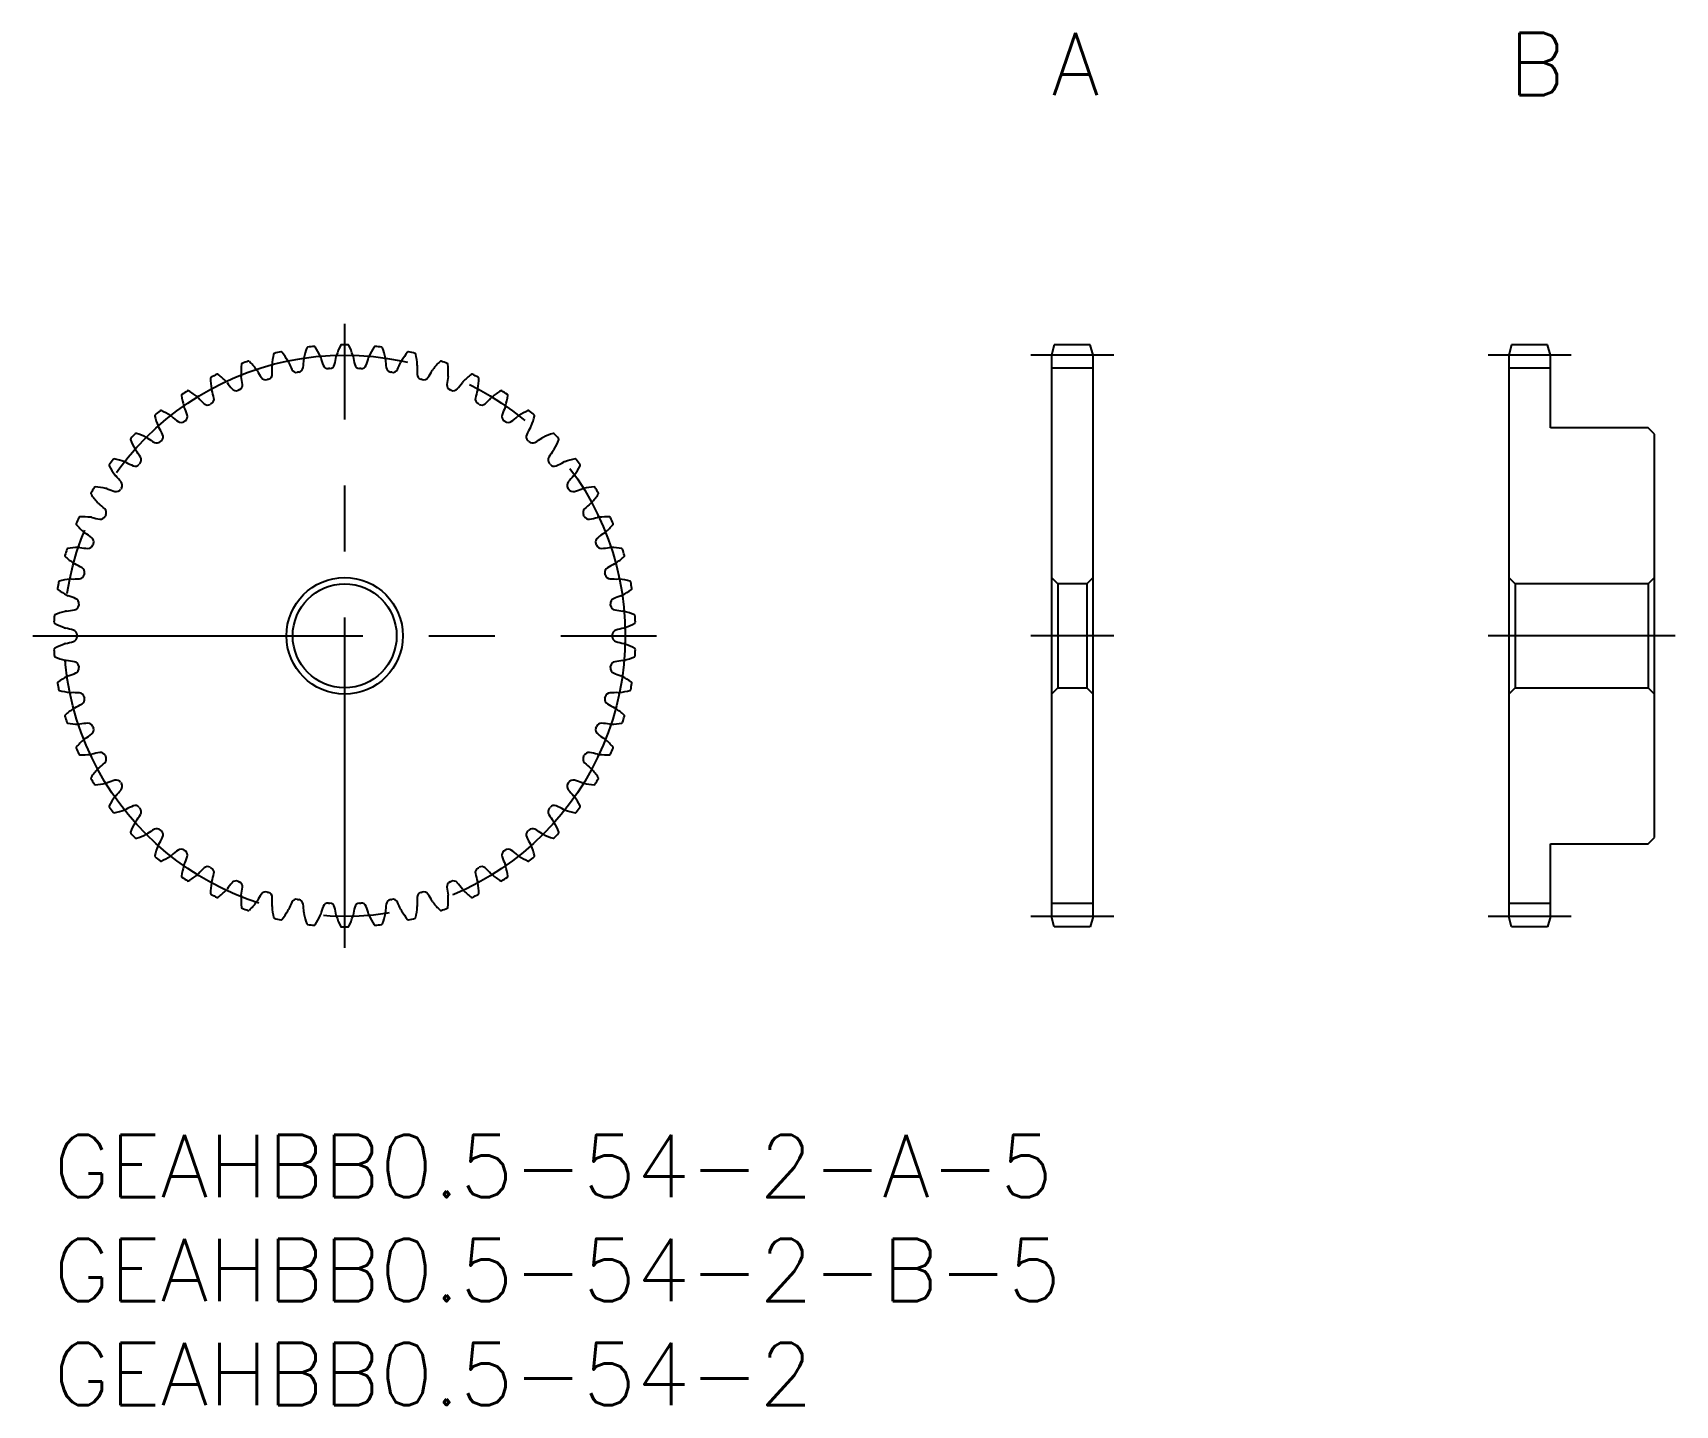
# Model space of a CAD drawing. Extents: x -1 to 78, y -13 to 53.
import ezdxf

# ---------------------------------------------------------------- set-up
doc = ezdxf.new("R2010")
doc.units = 0
doc.header["$LTSCALE"] = 0.5
doc.linetypes.add('CENTER', pattern=[50.8, 31.75, -6.35, 6.35, -6.35])
for name, color, linetype in [('MSM_CENTER', 1, 'CENTER'), ('MSM_CONTINUOUS', 7, 'CONTINUOUS'), ('MSM_PART_NUMBER', 7, 'CONTINUOUS')]:
    doc.layers.add(name, color=color, linetype=linetype)
doc.styles.get("Standard").update_dxf_attribs({"font": 'txt.shx', "height": 3, "bigfont": 'bigfont.shx'})

# ---------------------------------------------------------------- blocks, each defined once
blk = doc.blocks.new('*U2')
at = {"layer": 'MSM_PART_NUMBER'}
blk.add_text('GEAHBB0.5-54-2-A-5', height=3, dxfattribs=at).set_placement((0, -3))
blk = doc.blocks.new('*U3')
at = {"layer": 'MSM_PART_NUMBER'}
blk.add_text('GEAHBB0.5-54-2-B-5', height=3, dxfattribs=at).set_placement((0, -8))
blk = doc.blocks.new('*U4')
at = {"layer": 'MSM_PART_NUMBER'}
blk.add_text('GEAHBB0.5-54-2', height=3, dxfattribs=at).set_placement((0, -13))
blk = doc.blocks.new('*U5')
at = {"layer": 'MSM_PART_NUMBER'}
blk.add_text('A', height=3, dxfattribs=at).set_placement((48, 50))
blk = doc.blocks.new('*U6')
at = {"layer": 'MSM_PART_NUMBER'}
blk.add_text('B', height=3, dxfattribs=at).set_placement((70, 50))

msp = doc.modelspace()

# ---------------------------------------------------------------- linework, layer by layer
at = {"layer": 'MSM_CENTER'}
for p, q in [((14, 9), (14, 39)), ((51, 37.5), (47, 37.5)), ((73, 37.5), (69, 37.5)), ((-1, 24), (29, 24)), ((51, 24), (47, 24)), ((78, 24), (69, 24)), ((51, 10.5), (47, 10.5)), ((73, 10.5), (69, 10.5))]:
    msp.add_line(p, q, dxfattribs=at)
msp.add_circle((14, 24), 13.5, dxfattribs=at)
at = {"layer": 'MSM_CONTINUOUS'}
for p, q in [((48.134, 38), (48, 37.5)), ((49.866, 38), (48.134, 38)), ((50, 37.5), (49.866, 38)), ((70.134, 38), (70, 37.5)), ((71.866, 38), (70.134, 38)), ((72, 37.5), (71.866, 38)), ((48, 37.5), (48, 10.5)), ((50, 10.5), (50, 37.5)), ((70, 37.5), (70, 10.5)), ((72, 34), (72, 37.5)), ((50, 36.875), (48, 36.875)), ((72, 36.875), (70, 36.875)), ((76.7, 34), (72, 34)), ((77, 33.7), (76.7, 34)), ((77, 14.3), (77, 33.7)), ((48, 26.8), (48.3, 26.5)), ((48.3, 26.5), (48.3, 21.5)), ((49.7, 26.5), (48.3, 26.5)), ((49.7, 26.5), (50, 26.8)), ((49.7, 26.5), (49.7, 21.5)), ((70, 26.8), (70.3, 26.5)), ((70.3, 26.5), (70.3, 21.5)), ((76.7, 26.5), (70.3, 26.5)), ((76.7, 26.5), (77, 26.8)), ((76.7, 26.5), (76.7, 21.5)), ((48.3, 21.5), (48, 21.2)), ((48.3, 21.5), (49.7, 21.5)), ((50, 21.2), (49.7, 21.5)), ((70.3, 21.5), (70, 21.2)), ((70.3, 21.5), (76.7, 21.5)), ((77, 21.2), (76.7, 21.5)), ((76.7, 14), (77, 14.3)), ((72, 10.5), (72, 14)), ((72, 14), (76.7, 14)), ((50, 11.125), (48, 11.125)), ((72, 11.125), (70, 11.125)), ((48.134, 10), (48, 10.5)), ((50, 10.5), (49.866, 10)), ((70.134, 10), (70, 10.5)), ((72, 10.5), (71.866, 10)), ((49.866, 10), (48.134, 10)), ((71.866, 10), (70.134, 10))]:
    msp.add_line(p, q, dxfattribs=at)
for radius in [2.8, 2.5]:
    msp.add_circle((14, 24), radius, dxfattribs=at)
for centre, radius, start, end in [((14, 24), 14, 96.0138, 97.31953), ((12.538, 37.873), 0.05, 31.51909, 96.0138), ((17.879, 36.079), 4.5, 155.14758, 161.66667), ((13.841, 37.949), 0.05, 90.65287, 155.14758), ((14, 24), 14, 89.34713, 90.65287), ((14.159, 37.949), 0.05, 24.85242, 89.34713), ((10.121, 36.079), 4.5, 18.33333, 24.85242), ((15.462, 37.873), 0.05, 83.9862, 148.4809), ((14, 24), 14, 82.68047, 83.9862), ((14, 24), 14, 109.34713, 110.65287), ((9.378, 37.162), 0.05, 44.85242, 109.34713), ((6.224, 34.024), 4.5, 38.33333, 44.85242), ((14.989, 36.648), 4.5, 168.48091, 175), ((10.628, 37.536), 0.05, 103.9862, 168.48091), ((14, 24), 14, 102.68047, 103.9862), ((10.938, 37.61), 0.05, 38.18575, 102.68047), ((7.44, 34.859), 4.5, 31.66667, 38.18575), ((10.918, 37.004), 0.414, 22.09692, 31.66667), ((15.15, 38.723), 4.154, 202.10427, 207.50641), ((7.884, 37.441), 4.154, 352.49359, 357.89573), ((12.449, 37.274), 0.414, 168.33332, 177.90308), ((16.45, 36.447), 4.5, 161.81425, 168.33333), ((12.223, 37.836), 0.05, 97.31953, 161.81425), ((8.745, 35.547), 4.5, 25, 31.51909), ((12.449, 37.274), 0.414, 15.43026, 25), ((16.851, 38.49), 4.154, 195.4376, 200.83975), ((9.486, 38.061), 4.154, 345.82692, 351.22906), ((14, 37.364), 0.414, 161.66666, 171.23641), ((14, 37.364), 0.414, 8.76359, 18.33333), ((18.514, 38.061), 4.154, 188.77094, 194.17308), ((11.149, 38.49), 4.154, 339.16025, 344.5624), ((15.551, 37.274), 0.414, 154.99998, 164.56974), ((19.255, 35.547), 4.5, 148.48091, 155), ((15.777, 37.836), 0.05, 18.18575, 82.68041), ((11.55, 36.447), 4.5, 11.66667, 18.18575), ((15.551, 37.274), 0.414, 2.09692, 11.66668), ((20.116, 37.441), 4.154, 182.10427, 187.50641), ((12.85, 38.723), 4.154, 332.49359, 337.89573), ((17.082, 37.004), 0.414, 148.33332, 157.90308), ((20.56, 34.859), 4.5, 141.81424, 148.33333), ((17.062, 37.61), 0.05, 77.31953, 141.81423), ((14, 24), 14, 76.0138, 77.31953), ((17.372, 37.536), 0.05, 11.51909, 76.01374), ((13.011, 36.648), 4.5, 5, 11.51909), ((21.776, 34.024), 4.5, 135.14758, 141.66667), ((18.622, 37.162), 0.05, 70.65287, 135.14756), ((14, 24), 14, 69.34713, 70.65287), ((7.598, 36.394), 0.05, 117.31953, 181.81425), ((12.045, 36.535), 4.5, 181.81425, 188.33333), ((14, 24), 14, 116.0138, 117.31953), ((7.882, 36.537), 0.05, 51.51909, 116.0138), ((5.113, 33.053), 4.5, 45, 51.51909), ((13.514, 36.677), 4.5, 175.14758, 181.66667), ((9.429, 36.558), 0.414, 181.66666, 191.23641), ((4.949, 35.669), 4.154, 5.82692, 11.22906), ((9.08, 37.053), 0.05, 110.65287, 175.14758), ((9.429, 36.558), 0.414, 28.76359, 38.33333), ((13.433, 38.757), 4.154, 208.77094, 214.17308), ((10.203, 36.564), 0.25, 214.17308, 286.8157), ((14, 24), 12.875, 106.51763, 106.8157), ((10.268, 36.583), 0.25, 286.51764, 359.16025), ((10.918, 37.004), 0.414, 174.99999, 184.56974), ((6.365, 36.641), 4.154, 359.16025, 4.5624), ((11.687, 36.92), 0.25, 207.50641, 280.14904), ((14, 24), 12.875, 99.85096, 100.14904), ((11.754, 36.931), 0.25, 279.85097, 352.49359), ((13.203, 37.101), 0.25, 200.83975, 273.48237), ((14, 24), 12.875, 93.1843, 93.48237), ((13.271, 37.105), 0.25, 273.1843, 345.82692), ((14.729, 37.105), 0.25, 194.17308, 266.8157), ((14, 24), 12.875, 86.51763, 86.8157), ((14.797, 37.101), 0.25, 266.51763, 339.16025), ((16.246, 36.931), 0.25, 187.50641, 260.14898), ((14, 24), 12.875, 79.85096, 80.14904), ((16.313, 36.92), 0.25, 259.85096, 332.49359), ((21.635, 36.641), 4.154, 175.4376, 180.83975), ((17.732, 36.583), 0.25, 180.83975, 253.48237), ((17.082, 37.004), 0.414, 355.43026, 5.00001), ((14, 24), 12.875, 73.1843, 73.48237), ((17.797, 36.564), 0.25, 253.1843, 325.82692), ((14.567, 38.757), 4.154, 325.82692, 331.22906), ((18.571, 36.558), 0.414, 141.66665, 151.23641), ((23.051, 35.669), 4.154, 168.77094, 174.17308), ((18.92, 37.053), 0.05, 4.85242, 69.34707), ((14.486, 36.677), 4.5, 358.33333, 4.85242), ((18.571, 36.558), 0.414, 348.76359, 358.33334), ((22.887, 33.053), 4.5, 128.48091, 135), ((20.118, 36.537), 0.05, 63.9862, 128.4809), ((14, 24), 14, 62.68047, 63.9862), ((15.955, 36.535), 4.5, 351.66667, 358.18575), ((20.402, 36.394), 0.05, 358.18575, 62.68041), ((6.202, 35.567), 0.05, 123.9862, 188.48091), ((10.603, 36.223), 4.5, 188.48091, 195), ((14, 24), 14, 122.68047, 123.9862), ((6.468, 35.742), 0.05, 58.18575, 122.68047), ((4.122, 31.96), 4.5, 51.66667, 58.18575), ((8.002, 35.943), 0.414, 188.33332, 197.90308), ((3.656, 34.539), 4.154, 12.49359, 17.89573), ((8.002, 35.943), 0.414, 35.43026, 45), ((11.724, 38.591), 4.154, 215.4376, 220.83975), ((8.77, 36.038), 0.25, 220.83975, 293.48237), ((14, 24), 12.875, 113.1843, 113.48237), ((8.833, 36.065), 0.25, 293.1843, 5.82692), ((19.167, 36.065), 0.25, 174.17308, 246.81565), ((14, 24), 12.875, 66.51763, 66.81571), ((19.23, 36.038), 0.25, 246.51763, 319.16025), ((16.276, 38.591), 4.154, 319.16025, 324.5624), ((19.998, 35.943), 0.414, 134.99998, 144.56974), ((24.344, 34.539), 4.154, 162.10427, 167.50641), ((19.998, 35.943), 0.414, 342.09692, 351.66668), ((23.878, 31.96), 4.5, 121.81424, 128.33333), ((21.532, 35.742), 0.05, 57.31953, 121.81423), ((14, 24), 14, 56.0138, 57.31953), ((17.397, 36.223), 4.5, 345, 351.51909), ((21.798, 35.567), 0.05, 351.51909, 56.01374), ((14, 24), 14, 129.34713, 130.65287), ((5.155, 34.788), 0.05, 64.85242, 129.34712), ((3.264, 30.76), 4.5, 58.33333, 64.85242), ((6.656, 35.166), 0.414, 194.99999, 204.56974), ((2.502, 33.267), 4.154, 19.16025, 24.5624), ((6.656, 35.166), 0.414, 42.09692, 51.66667), ((10.045, 38.228), 4.154, 222.10427, 227.50641), ((7.408, 35.349), 0.25, 227.50641, 300.14904), ((14, 24), 12.875, 119.85096, 120.14904), ((7.467, 35.384), 0.25, 299.85097, 12.49359), ((20.533, 35.384), 0.25, 167.50641, 240.14898), ((14, 24), 12.875, 59.85096, 60.14904), ((20.592, 35.349), 0.25, 239.85096, 312.49359), ((17.955, 38.228), 4.154, 312.49359, 317.89573), ((21.344, 35.166), 0.414, 128.33332, 137.90308), ((25.498, 33.267), 4.154, 155.4376, 160.83975), ((21.344, 35.166), 0.414, 335.43026, 345.00001), ((24.736, 30.76), 4.5, 115.14758, 121.66667), ((22.845, 34.788), 0.05, 50.65287, 115.14757), ((14, 24), 14, 49.34713, 50.65287), ((4.912, 34.583), 0.05, 130.65287, 195.14758), ((9.207, 35.746), 4.5, 195.14758, 201.66667), ((5.41, 34.238), 0.414, 201.66666, 211.23641), ((1.504, 31.869), 4.154, 25.82692, 31.22906), ((5.41, 34.238), 0.414, 48.76359, 58.33333), ((8.42, 37.673), 4.154, 228.77094, 234.17308), ((6.135, 34.507), 0.25, 234.17308, 306.8157), ((14, 24), 12.875, 126.51763, 126.8157), ((6.19, 34.548), 0.25, 306.51764, 19.16025), ((21.81, 34.548), 0.25, 160.83975, 233.48232), ((14, 24), 12.875, 53.1843, 53.48237), ((21.865, 34.507), 0.25, 233.1843, 305.82692), ((19.58, 37.673), 4.154, 305.82692, 311.22906), ((22.59, 34.238), 0.414, 121.66665, 131.23641), ((26.496, 31.869), 4.154, 148.77094, 154.17308), ((22.59, 34.238), 0.414, 328.76359, 338.33334), ((18.793, 35.746), 4.5, 338.33333, 344.85242), ((23.088, 34.583), 0.05, 344.85242, 49.34707), ((3.745, 33.457), 0.05, 137.31953, 201.81425), ((7.876, 35.11), 4.5, 201.81425, 208.33333), ((14, 24), 14, 136.0138, 137.31953), ((3.963, 33.688), 0.05, 71.51909, 136.01379), ((2.552, 29.468), 4.5, 65, 71.51909), ((4.279, 33.171), 0.414, 55.43026, 65), ((6.87, 36.932), 4.154, 235.4376, 240.83975), ((4.968, 33.523), 0.25, 240.83975, 313.48237), ((14, 24), 12.875, 133.1843, 133.48237), ((5.018, 33.57), 0.25, 313.1843, 25.82692), ((22.982, 33.57), 0.25, 154.17308, 226.8157), ((14, 24), 12.875, 46.51763, 46.8157), ((23.032, 33.523), 0.25, 226.51763, 299.16025), ((21.13, 36.932), 4.154, 299.16025, 304.5624), ((23.721, 33.171), 0.414, 114.99999, 124.56974), ((25.448, 29.468), 4.5, 108.48091, 115), ((24.037, 33.688), 0.05, 43.9862, 108.4809), ((14, 24), 14, 42.68047, 43.9862), ((20.124, 35.11), 4.5, 331.66667, 338.18575), ((24.255, 33.457), 0.05, 338.18575, 42.68041), ((14, 24), 14, 142.68047, 143.9862), ((2.906, 32.457), 0.05, 78.18575, 142.68046), ((1.995, 28.102), 4.5, 71.66667, 78.18575), ((4.279, 33.171), 0.414, 208.33332, 217.90308), ((0.675, 30.366), 4.154, 32.49359, 37.89573), ((3.968, 32.463), 0.25, 319.85096, 32.49359), ((24.032, 32.463), 0.25, 147.50641, 220.14904), ((27.325, 30.366), 4.154, 142.10427, 147.50641), ((23.721, 33.171), 0.414, 322.09692, 331.66668), ((26.005, 28.102), 4.5, 101.81424, 108.33333), ((25.094, 32.457), 0.05, 37.31953, 101.81423), ((14, 24), 14, 36.0138, 37.31953), ((2.716, 32.202), 0.05, 143.9862, 208.48091), ((6.628, 34.324), 4.5, 208.48091, 215), ((3.28, 31.981), 0.414, 214.99999, 224.56974), ((0.026, 28.776), 4.154, 39.16025, 44.5624), ((3.28, 31.981), 0.414, 62.09692, 71.66667), ((5.417, 36.017), 4.154, 242.10427, 247.50641), ((3.924, 32.41), 0.25, 247.50641, 320.14904), ((14, 24), 12.875, 139.85096, 140.14904), ((14, 24), 12.875, 39.85096, 40.14904), ((24.076, 32.41), 0.25, 219.85096, 292.49359), ((22.583, 36.017), 4.154, 292.49359, 297.89573), ((24.72, 31.981), 0.414, 108.33332, 117.90308), ((27.974, 28.776), 4.154, 135.4376, 140.83975), ((24.72, 31.981), 0.414, 315.43026, 325.00001), ((21.372, 34.324), 4.5, 325, 331.51909), ((25.284, 32.202), 0.05, 331.51909, 36.01375), ((1.84, 30.837), 0.05, 150.65287, 215.14758), ((14, 24), 14, 149.34713, 150.65287), ((1.999, 31.112), 0.05, 84.85242, 149.34711), ((1.6, 26.68), 4.5, 78.33333, 84.85242), ((2.426, 30.682), 0.414, 68.76359, 78.33333), ((4.08, 34.94), 4.154, 248.77094, 254.17308), ((3.015, 31.184), 0.25, 254.17308, 326.8157), ((14, 24), 12.875, 146.51763, 146.8157), ((3.053, 31.241), 0.25, 326.51763, 39.16025), ((24.947, 31.241), 0.25, 140.83975, 213.48237), ((14, 24), 12.875, 33.1843, 33.48237), ((24.985, 31.184), 0.25, 213.1843, 285.82692), ((23.92, 34.94), 4.154, 285.82692, 291.22906), ((25.574, 30.682), 0.414, 101.66665, 111.23641), ((26.4, 26.68), 4.5, 95.14758, 101.66667), ((26.001, 31.112), 0.05, 30.65287, 95.14757), ((14, 24), 14, 29.34713, 30.65287), ((26.16, 30.837), 0.05, 324.85242, 29.34708), ((5.479, 33.399), 4.5, 215.14758, 221.66667), ((2.426, 30.682), 0.414, 221.66666, 231.23641), ((-0.434, 27.121), 4.154, 45.82692, 51.22906), ((2.286, 29.921), 0.25, 333.1843, 45.82692), ((25.714, 29.921), 0.25, 134.17308, 206.8157), ((28.434, 27.121), 4.154, 128.77094, 134.17308), ((25.574, 30.682), 0.414, 308.76359, 318.33334), ((22.521, 33.399), 4.5, 318.33333, 324.85242), ((1.129, 29.379), 0.05, 157.31953, 221.81425), ((14, 24), 14, 156.0138, 157.31953), ((4.445, 32.346), 4.5, 221.81425, 228.33333), ((1.255, 29.671), 0.05, 91.51909, 156.01378), ((1.373, 25.222), 4.5, 85, 91.51909), ((1.729, 29.293), 0.414, 75.43026, 85), ((2.877, 33.714), 4.154, 255.4376, 260.83975), ((2.256, 29.86), 0.25, 260.83975, 333.48237), ((14, 24), 12.875, 153.1843, 153.48237), ((14, 24), 12.875, 26.51763, 26.8157), ((25.744, 29.86), 0.25, 206.51763, 279.16025), ((25.123, 33.714), 4.154, 279.16025, 284.5624), ((26.271, 29.293), 0.414, 94.99998, 104.56974), ((26.627, 25.222), 4.5, 88.48091, 95), ((23.555, 32.346), 4.5, 311.66667, 318.18575), ((26.745, 29.671), 0.05, 23.9862, 88.4809), ((14, 24), 14, 22.68047, 23.9862), ((26.871, 29.379), 0.05, 318.18575, 22.68041), ((1.729, 29.293), 0.414, 228.33332, 237.90308), ((-0.699, 25.424), 4.154, 52.49359, 57.89573), ((1.678, 28.521), 0.25, 339.85096, 52.49359), ((26.322, 28.521), 0.25, 127.50641, 200.14904), ((28.699, 25.424), 4.154, 122.10427, 127.50641), ((26.271, 29.293), 0.414, 302.09692, 311.66668), ((0.591, 27.848), 0.05, 163.9862, 228.48091), ((14, 24), 14, 162.68047, 163.9862), ((3.541, 31.18), 4.5, 228.48091, 235), ((0.683, 28.153), 0.05, 98.18575, 162.68046), ((1.316, 23.748), 4.5, 91.66667, 98.18575), ((1.197, 27.833), 0.414, 82.09692, 91.66667), ((1.825, 32.357), 4.154, 262.10427, 267.50641), ((1.655, 28.457), 0.25, 267.50641, 340.14898), ((14, 24), 12.875, 159.85096, 160.14904), ((14, 24), 12.875, 19.85096, 20.14904), ((26.345, 28.457), 0.25, 199.85096, 272.49359), ((26.175, 32.357), 4.154, 272.49359, 277.89573), ((26.803, 27.833), 0.414, 88.33332, 97.90308), ((26.684, 23.748), 4.5, 81.81425, 88.33333), ((24.459, 31.18), 4.5, 305, 311.51909), ((27.317, 28.153), 0.05, 17.31953, 81.81424), ((14, 24), 14, 16.0138, 17.31953), ((27.409, 27.848), 0.05, 311.51909, 16.01375), ((1.197, 27.833), 0.414, 235, 244.56974), ((-0.765, 23.708), 4.154, 59.16025, 64.5624), ((1.221, 26.994), 0.25, 274.17308, 346.8157), ((1.237, 27.06), 0.25, 346.51763, 59.16025), ((14, 24), 12.875, 166.51763, 166.8157), ((26.763, 27.06), 0.25, 120.83975, 193.48237), ((14, 24), 12.875, 13.1843, 13.48237), ((26.779, 26.994), 0.25, 193.1843, 265.82692), ((28.765, 23.708), 4.154, 115.4376, 120.83975), ((26.803, 27.833), 0.414, 295.43026, 305.00001), ((0.235, 26.266), 0.05, 170.65287, 235.14758), ((14, 24), 14, 169.34713, 170.65287), ((2.778, 29.917), 4.5, 235.14758, 241.66667), ((0.29, 26.579), 0.05, 104.85242, 169.34711), ((1.431, 22.277), 4.5, 98.33333, 104.85242), ((0.839, 26.321), 0.414, 88.76359, 98.33333), ((0.937, 30.887), 4.154, 268.77094, 274.17308), ((27.063, 30.887), 4.154, 265.82692, 271.22906), ((27.161, 26.321), 0.414, 81.66665, 91.23641), ((26.569, 22.277), 4.5, 75.14758, 81.66667), ((25.222, 29.917), 4.5, 298.33333, 304.85242), ((27.71, 26.579), 0.05, 10.65287, 75.14757), ((14, 24), 14, 9.34713, 10.65287), ((27.765, 26.266), 0.05, 304.85242, 9.34708), ((0.839, 26.321), 0.414, 241.66667, 251.23641), ((-0.631, 21.996), 4.154, 65.82692, 71.22906), ((0.96, 25.49), 0.25, 280.83975, 353.48237), ((0.968, 25.558), 0.25, 353.1843, 65.82692), ((14, 24), 12.875, 173.1843, 173.48237), ((27.032, 25.558), 0.25, 114.17308, 186.8157), ((14, 24), 12.875, 6.51763, 6.8157), ((27.04, 25.49), 0.25, 186.51763, 259.16025), ((28.631, 21.996), 4.154, 108.77094, 114.17308), ((27.161, 26.321), 0.414, 288.76359, 298.33334), ((14, 24), 14, 176.0138, 177.31953), ((0.065, 24.652), 0.05, 177.31953, 241.81425), ((0.084, 24.97), 0.05, 111.51909, 176.01378), ((2.167, 28.575), 4.5, 241.81425, 248.33333), ((1.716, 20.83), 4.5, 105, 111.51909), ((0.658, 24.777), 0.414, 95.43026, 105), ((0.226, 29.324), 4.154, 275.4376, 280.83975), ((27.774, 29.324), 4.154, 259.16025, 264.5624), ((27.342, 24.777), 0.414, 74.99998, 84.56974), ((26.284, 20.83), 4.5, 68.48091, 75), ((25.833, 28.575), 4.5, 291.66667, 298.18575), ((27.916, 24.97), 0.05, 3.9862, 68.48091), ((27.935, 24.652), 0.05, 298.18575, 2.68041), ((14, 24), 14, 2.68047, 3.9862), ((0.658, 24.777), 0.414, 248.33333, 257.90308), ((-0.299, 20.311), 4.154, 72.49359, 77.89573), ((-0.299, 27.689), 4.154, 282.10427, 287.50641), ((0.875, 24.034), 0.25, 359.85096, 72.49359), ((0.875, 23.966), 0.25, 287.50641, 0.14904), ((14, 24), 12.875, 179.85096, 180.14904), ((27.125, 24.034), 0.25, 107.50641, 180.14904), ((14, 24), 12.875, 359.85096, 0.14904), ((27.125, 23.966), 0.25, 179.85096, 252.49359), ((28.299, 20.311), 4.154, 102.10427, 107.50641), ((28.299, 27.689), 4.154, 252.49359, 257.89573), ((27.342, 24.777), 0.414, 282.09692, 291.66667), ((0.065, 23.348), 0.05, 118.18575, 182.68044), ((14, 24), 14, 182.68047, 183.9862), ((0.084, 23.03), 0.05, 183.9862, 248.48091), ((2.167, 19.425), 4.5, 111.66667, 118.18575), ((1.716, 27.17), 4.5, 248.48091, 255), ((0.658, 23.223), 0.414, 102.09692, 111.66667), ((27.342, 23.223), 0.414, 68.33332, 77.90308), ((26.284, 27.17), 4.5, 285, 291.51909), ((25.833, 19.425), 4.5, 61.81425, 68.33333), ((27.916, 23.03), 0.05, 291.51909, 356.01375), ((27.935, 23.348), 0.05, 357.31953, 61.81424), ((14, 24), 14, 356.0138, 357.31953), ((0.658, 23.223), 0.414, 255, 264.56974), ((0.226, 18.676), 4.154, 79.16025, 84.5624), ((-0.631, 26.004), 4.154, 288.77094, 294.17308), ((0.96, 22.51), 0.25, 6.51763, 79.16025), ((0.968, 22.442), 0.25, 294.17308, 6.8157), ((14, 24), 12.875, 186.51763, 186.8157), ((27.032, 22.442), 0.25, 173.1843, 245.82692), ((14, 24), 12.875, 353.1843, 353.48237), ((27.04, 22.51), 0.25, 100.83975, 173.48237), ((28.631, 26.004), 4.154, 245.82692, 251.22906), ((27.774, 18.676), 4.154, 95.4376, 100.83975), ((27.342, 23.223), 0.414, 275.43026, 285.00001), ((0.235, 21.734), 0.05, 124.85242, 189.3471), ((14, 24), 14, 189.34713, 190.65287), ((2.778, 18.083), 4.5, 118.33333, 124.85242), ((0.29, 21.421), 0.05, 190.65287, 255.14758), ((1.431, 25.723), 4.5, 255.14758, 261.66667), ((0.839, 21.679), 0.414, 108.76359, 118.33333), ((26.569, 25.723), 4.5, 278.33333, 284.85242), ((27.161, 21.679), 0.414, 61.66665, 71.23641), ((25.222, 18.083), 4.5, 55.14758, 61.66667), ((27.71, 21.421), 0.05, 284.85242, 349.34708), ((14, 24), 14, 349.34713, 350.65287), ((27.765, 21.734), 0.05, 350.65287, 55.14757), ((0.839, 21.679), 0.414, 261.66667, 271.23641), ((0.937, 17.113), 4.154, 85.82692, 91.22906), ((1.197, 20.167), 0.414, 115.43026, 125), ((-0.765, 24.292), 4.154, 295.4376, 300.83975), ((1.221, 21.006), 0.25, 13.1843, 85.82692), ((1.237, 20.94), 0.25, 300.83975, 13.48237), ((14, 24), 12.875, 193.1843, 193.48237), ((26.763, 20.94), 0.25, 166.51763, 239.16025), ((14, 24), 12.875, 346.51763, 346.8157), ((26.779, 21.006), 0.25, 94.17308, 166.8157), ((28.765, 24.292), 4.154, 239.16025, 244.5624), ((27.063, 17.113), 4.154, 88.77094, 94.17308), ((26.803, 20.167), 0.414, 54.99998, 64.56974), ((27.161, 21.679), 0.414, 268.76359, 278.33334), ((0.591, 20.152), 0.05, 131.51909, 196.01377), ((14, 24), 14, 196.0138, 197.31953), ((3.541, 16.82), 4.5, 125, 131.51909), ((0.683, 19.847), 0.05, 197.31953, 261.81425), ((1.316, 24.252), 4.5, 261.81425, 268.33333), ((1.197, 20.167), 0.414, 268.33332, 277.90308), ((1.825, 15.643), 4.154, 92.49359, 97.89573), ((1.655, 19.543), 0.25, 19.85096, 92.49359), ((26.345, 19.543), 0.25, 87.50641, 160.14904), ((26.175, 15.643), 4.154, 82.10427, 87.50641), ((26.803, 20.167), 0.414, 262.09692, 271.66667), ((26.684, 24.252), 4.5, 271.66667, 278.18575), ((24.459, 16.82), 4.5, 48.48091, 55), ((27.317, 19.847), 0.05, 278.18575, 342.68042), ((14, 24), 14, 342.68047, 343.9862), ((27.409, 20.152), 0.05, 343.9862, 48.48091), ((4.445, 15.654), 4.5, 131.66667, 138.18575), ((1.729, 18.707), 0.414, 122.09692, 131.66667), ((-0.699, 22.576), 4.154, 302.10427, 307.50641), ((1.678, 19.479), 0.25, 307.50641, 20.14904), ((14, 24), 12.875, 199.85096, 200.14904), ((26.322, 19.479), 0.25, 159.85096, 232.49359), ((14, 24), 12.875, 339.85096, 340.14904), ((28.699, 22.576), 4.154, 232.49359, 237.89573), ((26.271, 18.707), 0.414, 48.33332, 57.90308), ((23.555, 15.654), 4.5, 41.81425, 48.33333), ((1.129, 18.621), 0.05, 138.18575, 202.68044), ((14, 24), 14, 202.68047, 203.9862), ((1.255, 18.329), 0.05, 203.9862, 268.4809), ((1.373, 22.778), 4.5, 268.48091, 275), ((1.729, 18.707), 0.414, 275, 284.56974), ((2.877, 14.286), 4.154, 99.16025, 104.5624), ((2.256, 18.14), 0.25, 26.51763, 99.16025), ((2.286, 18.079), 0.25, 314.17308, 26.8157), ((14, 24), 12.875, 206.51763, 206.8157), ((25.714, 18.079), 0.25, 153.1843, 225.82692), ((14, 24), 12.875, 333.1843, 333.48237), ((25.744, 18.14), 0.25, 80.83975, 153.48237), ((25.123, 14.286), 4.154, 75.4376, 80.83975), ((26.271, 18.707), 0.414, 255.43026, 265.00001), ((26.627, 22.778), 4.5, 265, 271.51909), ((26.745, 18.329), 0.05, 271.51909, 336.01375), ((14, 24), 14, 336.0138, 337.31953), ((26.871, 18.621), 0.05, 337.31953, 41.81425), ((5.479, 14.601), 4.5, 138.33333, 144.85242), ((2.426, 17.318), 0.414, 128.76359, 138.33333), ((-0.434, 20.879), 4.154, 308.77094, 314.17308), ((28.434, 20.879), 4.154, 225.82692, 231.22906), ((25.574, 17.318), 0.414, 41.66666, 51.23641), ((22.521, 14.601), 4.5, 35.14758, 41.66667), ((1.84, 17.163), 0.05, 144.85242, 209.3471), ((14, 24), 14, 209.34713, 210.65287), ((1.999, 16.888), 0.05, 210.65287, 275.14757), ((1.6, 21.32), 4.5, 275.14758, 281.66667), ((2.426, 17.318), 0.414, 281.66666, 291.23641), ((4.08, 13.06), 4.154, 105.82692, 111.22906), ((3.015, 16.816), 0.25, 33.1843, 105.82692), ((0.026, 19.224), 4.154, 315.4376, 320.83975), ((14, 24), 12.875, 213.1843, 213.48237), ((3.053, 16.759), 0.25, 320.83975, 33.48237), ((24.947, 16.759), 0.25, 146.51763, 219.16025), ((14, 24), 12.875, 326.51763, 326.8157), ((27.974, 19.224), 4.154, 219.16025, 224.5624), ((24.985, 16.816), 0.25, 74.17308, 146.8157), ((23.92, 13.06), 4.154, 68.77094, 74.17308), ((25.574, 17.318), 0.414, 248.76359, 258.33334), ((26.4, 21.32), 4.5, 258.33333, 264.85242), ((26.001, 16.888), 0.05, 264.85242, 329.34709), ((14, 24), 14, 329.34713, 330.65287), ((26.16, 17.163), 0.05, 330.65287, 35.14757), ((2.716, 15.798), 0.05, 151.51909, 216.01377), ((6.628, 13.676), 4.5, 145, 151.51909), ((3.28, 16.019), 0.414, 135.43026, 145), ((5.417, 11.983), 4.154, 112.49359, 117.89573), ((3.924, 15.59), 0.25, 39.85096, 112.49359), ((24.076, 15.59), 0.25, 67.50641, 140.14898), ((22.583, 11.983), 4.154, 62.10427, 67.50641), ((24.72, 16.019), 0.414, 34.99999, 44.56974), ((21.372, 13.676), 4.5, 28.48091, 35), ((25.284, 15.798), 0.05, 323.9862, 28.4809), ((14, 24), 14, 216.0138, 217.31953), ((2.906, 15.543), 0.05, 217.31953, 281.81423), ((1.995, 19.898), 4.5, 281.81424, 288.33333), ((3.28, 16.019), 0.414, 288.33332, 297.90308), ((7.876, 12.89), 4.5, 151.66667, 158.18575), ((4.279, 14.829), 0.414, 142.09692, 151.66667), ((0.675, 17.634), 4.154, 322.10427, 327.50641), ((14, 24), 12.875, 219.85096, 220.14904), ((3.968, 15.537), 0.25, 327.50641, 40.14904), ((24.032, 15.537), 0.25, 139.85096, 212.49359), ((27.325, 17.634), 4.154, 212.49359, 217.89573), ((14, 24), 12.875, 319.85096, 320.14904), ((23.721, 14.829), 0.414, 28.33332, 37.90308), ((20.124, 12.89), 4.5, 21.81425, 28.33333), ((24.72, 16.019), 0.414, 242.09692, 251.66667), ((26.005, 19.898), 4.5, 251.66667, 258.18575), ((25.094, 15.543), 0.05, 258.18575, 322.68042), ((14, 24), 14, 322.68047, 323.9862), ((3.745, 14.543), 0.05, 158.18575, 222.68043), ((14, 24), 14, 222.68047, 223.9862), ((3.963, 14.312), 0.05, 223.9862, 288.4809), ((2.552, 18.532), 4.5, 288.48091, 295), ((4.279, 14.829), 0.414, 294.99999, 304.56974), ((6.87, 11.068), 4.154, 119.16025, 124.5624), ((4.968, 14.477), 0.25, 46.51763, 119.16025), ((1.504, 16.131), 4.154, 328.77094, 334.17308), ((14, 24), 12.875, 226.51763, 226.8157), ((5.018, 14.43), 0.25, 334.17308, 46.8157), ((22.982, 14.43), 0.25, 133.1843, 205.82692), ((26.496, 16.131), 4.154, 205.82692, 211.22906), ((14, 24), 12.875, 313.1843, 313.48237), ((23.032, 14.477), 0.25, 60.83975, 133.48237), ((21.13, 11.068), 4.154, 55.4376, 60.83975), ((23.721, 14.829), 0.414, 235.43026, 245.00001), ((25.448, 18.532), 4.5, 245, 251.51909), ((24.037, 14.312), 0.05, 251.51909, 316.01375), ((14, 24), 14, 316.0138, 317.31953), ((24.255, 14.543), 0.05, 317.31981, 21.81425), ((9.207, 12.254), 4.5, 158.33333, 164.85242), ((5.41, 13.762), 0.414, 148.76359, 158.33333), ((5.41, 13.762), 0.414, 301.66666, 311.23641), ((8.42, 10.327), 4.154, 125.82692, 131.22906), ((6.135, 13.493), 0.25, 53.1843, 125.82692), ((14, 24), 12.875, 233.1843, 233.48237), ((6.19, 13.452), 0.25, 340.83975, 53.48237), ((21.81, 13.452), 0.25, 126.51763, 199.16025), ((14, 24), 12.875, 306.51763, 306.8157), ((21.865, 13.493), 0.25, 54.17308, 126.8157), ((19.58, 10.327), 4.154, 48.77094, 54.17308), ((22.59, 13.762), 0.414, 228.76359, 238.33334), ((22.59, 13.762), 0.414, 21.66665, 31.23641), ((18.793, 12.254), 4.5, 15.14758, 21.66667), ((4.912, 13.417), 0.05, 164.85242, 229.34709), ((14, 24), 14, 229.34713, 230.65287), ((5.155, 13.212), 0.05, 230.65287, 295.14758), ((3.264, 17.24), 4.5, 295.14758, 301.66667), ((10.603, 11.777), 4.5, 165, 171.51909), ((6.656, 12.834), 0.414, 155.43026, 165), ((2.502, 14.733), 4.154, 335.4376, 340.83975), ((10.045, 9.772), 4.154, 132.49359, 137.89573), ((7.408, 12.651), 0.25, 59.85096, 132.49359), ((14, 24), 12.875, 239.85096, 240.14904), ((7.467, 12.616), 0.25, 347.50641, 60.14904), ((20.533, 12.616), 0.25, 119.85096, 192.49359), ((14, 24), 12.875, 299.85096, 300.14904), ((20.592, 12.651), 0.25, 47.50641, 120.14904), ((17.955, 9.772), 4.154, 42.10427, 47.50641), ((25.498, 14.733), 4.154, 199.16025, 204.5624), ((21.344, 12.834), 0.414, 14.99998, 24.56974), ((17.397, 11.777), 4.5, 8.48091, 15), ((24.736, 17.24), 4.5, 238.33333, 244.85242), ((22.845, 13.212), 0.05, 244.85242, 309.34709), ((14, 24), 14, 309.34713, 310.65287), ((23.088, 13.417), 0.05, 310.65287, 15.14757), ((6.202, 12.433), 0.05, 171.51909, 236.01376), ((14, 24), 14, 236.0138, 237.31953), ((6.468, 12.258), 0.05, 237.31953, 301.81425), ((4.122, 16.04), 4.5, 301.81425, 308.33333), ((6.656, 12.834), 0.414, 308.33332, 317.90308), ((12.045, 11.465), 4.5, 171.66667, 178.18575), ((8.002, 12.057), 0.414, 162.09692, 171.66667), ((3.656, 13.461), 4.154, 342.10427, 347.50641), ((11.724, 9.409), 4.154, 139.16025, 144.5624), ((8.77, 11.962), 0.25, 66.51763, 139.16025), ((14, 24), 12.875, 246.51763, 246.8157), ((8.833, 11.935), 0.25, 354.17308, 66.8157), ((4.949, 12.331), 4.154, 348.77094, 354.17308), ((19.167, 11.935), 0.25, 113.1843, 185.82692), ((23.051, 12.331), 4.154, 185.82692, 191.22906), ((14, 24), 12.875, 293.1843, 293.48237), ((19.23, 11.962), 0.25, 40.83975, 113.48232), ((16.276, 9.409), 4.154, 35.4376, 40.83975), ((24.344, 13.461), 4.154, 192.49359, 197.89573), ((19.998, 12.057), 0.414, 8.33332, 17.90308), ((15.955, 11.465), 4.5, 1.81425, 8.33333), ((21.344, 12.834), 0.414, 222.09692, 231.66667), ((23.878, 16.04), 4.5, 231.66667, 238.18575), ((21.532, 12.258), 0.05, 238.18575, 302.68042), ((14, 24), 14, 302.68047, 303.9862), ((21.798, 12.433), 0.05, 303.9862, 8.4809), ((7.598, 11.606), 0.05, 178.18575, 242.68043), ((14, 24), 14, 242.68047, 243.9862), ((7.882, 11.463), 0.05, 243.9862, 308.48091), ((5.113, 14.947), 4.5, 308.48091, 315), ((8.002, 12.057), 0.414, 314.99999, 324.56974), ((13.514, 11.323), 4.5, 178.33333, 184.85242), ((9.429, 11.442), 0.414, 168.76359, 178.33333), ((6.224, 13.976), 4.5, 315.14758, 321.66667), ((9.429, 11.442), 0.414, 321.66666, 331.23641), ((13.433, 9.243), 4.154, 145.82692, 151.22906), ((10.203, 11.436), 0.25, 73.1843, 145.82692), ((14, 24), 12.875, 253.1843, 253.48237), ((10.268, 11.417), 0.25, 0.83975, 73.48237), ((6.365, 11.359), 4.154, 355.4376, 0.83975), ((15.15, 9.277), 4.154, 152.49359, 157.89573), ((11.687, 11.08), 0.25, 79.85096, 152.49359), ((14, 24), 12.875, 259.85096, 260.14904), ((11.754, 11.069), 0.25, 7.50641, 80.14904), ((7.884, 10.559), 4.154, 2.10427, 7.50641), ((13.203, 10.899), 0.25, 86.51763, 159.16025), ((14, 24), 12.875, 266.51763, 266.8157), ((13.271, 10.895), 0.25, 14.17308, 86.8157), ((14.729, 10.895), 0.25, 93.1843, 165.82692), ((14, 24), 12.875, 273.1843, 273.48237), ((14.797, 10.899), 0.25, 20.83975, 93.48232), ((20.116, 10.559), 4.154, 172.49359, 177.89573), ((16.246, 11.069), 0.25, 99.85096, 172.49359), ((14, 24), 12.875, 279.85096, 280.14904), ((16.313, 11.08), 0.25, 27.50641, 100.14898), ((12.85, 9.277), 4.154, 22.10427, 27.50641), ((21.635, 11.359), 4.154, 179.16025, 184.5624), ((17.732, 11.417), 0.25, 106.51763, 179.16025), ((14, 24), 12.875, 286.51763, 286.8157), ((17.797, 11.436), 0.25, 34.17308, 106.8157), ((14.567, 9.243), 4.154, 28.77094, 34.17308), ((18.571, 11.442), 0.414, 208.76359, 218.33333), ((21.776, 13.976), 4.5, 218.33333, 224.85242), ((14.486, 11.323), 4.5, 355.14758, 1.66667), ((18.571, 11.442), 0.414, 1.66665, 11.23641), ((19.998, 12.057), 0.414, 215.43026, 225), ((22.887, 14.947), 4.5, 225, 231.51909), ((20.118, 11.463), 0.05, 231.51909, 296.01376), ((14, 24), 14, 296.0138, 297.31953), ((20.402, 11.606), 0.05, 297.31953, 1.81425), ((9.08, 10.947), 0.05, 184.85242, 249.34709), ((14, 24), 14, 249.34713, 250.65287), ((9.378, 10.838), 0.05, 250.65287, 315.14758), ((10.918, 10.996), 0.414, 175.43026, 185), ((14.989, 11.352), 4.5, 185, 191.51909), ((10.628, 10.464), 0.05, 191.51909, 256.01376), ((14, 24), 14, 256.0138, 257.31953), ((10.938, 10.39), 0.05, 257.31953, 321.81425), ((7.44, 13.141), 4.5, 321.81425, 328.33333), ((10.918, 10.996), 0.414, 328.33332, 337.90308), ((12.449, 10.726), 0.414, 182.09692, 191.66667), ((16.45, 11.553), 4.5, 191.66667, 198.18575), ((8.745, 12.453), 4.5, 328.48091, 335), ((12.449, 10.726), 0.414, 334.99998, 344.56974), ((16.851, 9.51), 4.154, 159.16025, 164.5624), ((9.486, 9.939), 4.154, 8.77094, 14.17308), ((14, 10.636), 0.414, 188.76359, 198.33333), ((17.879, 11.921), 4.5, 198.33333, 204.85242), ((10.121, 11.921), 4.5, 335.14758, 341.66667), ((14, 10.636), 0.414, 341.66665, 351.23641), ((18.514, 9.939), 4.154, 165.82692, 171.22906), ((11.149, 9.51), 4.154, 15.4376, 20.83975), ((15.551, 10.726), 0.414, 195.43026, 205), ((19.255, 12.453), 4.5, 205, 211.51909), ((11.55, 11.553), 4.5, 341.81425, 348.33333), ((15.551, 10.726), 0.414, 348.33332, 357.90308), ((17.082, 10.996), 0.414, 202.09692, 211.66667), ((20.56, 13.141), 4.5, 211.66667, 218.18575), ((17.062, 10.39), 0.05, 218.18575, 282.68042), ((14, 24), 14, 282.68047, 283.9862), ((17.372, 10.464), 0.05, 283.9862, 348.48091), ((13.011, 11.352), 4.5, 348.48091, 355), ((17.082, 10.996), 0.414, 354.99999, 4.56974), ((18.622, 10.838), 0.05, 224.85242, 289.34709), ((14, 24), 14, 289.34713, 290.65287), ((18.92, 10.947), 0.05, 290.65287, 355.14758), ((12.223, 10.164), 0.05, 198.18575, 262.68043), ((14, 24), 14, 262.68047, 263.9862), ((12.538, 10.127), 0.05, 263.9862, 328.48091), ((13.841, 10.051), 0.05, 204.85242, 269.34709), ((14, 24), 14, 269.34713, 270.65287), ((14.159, 10.051), 0.05, 270.65287, 335.14758), ((15.462, 10.127), 0.05, 211.51909, 276.01376), ((14, 24), 14, 276.0138, 277.31953), ((15.777, 10.164), 0.05, 277.31953, 341.81425)]:
    msp.add_arc(centre, radius, start, end, dxfattribs=at)

# ---------------------------------------------------------------- block references
for name in ['*U5', '*U6', '*U2', '*U3', '*U4']:
    msp.add_blockref(name, (0, 0), dxfattribs=at)

doc.saveas('drawing.dxf')
